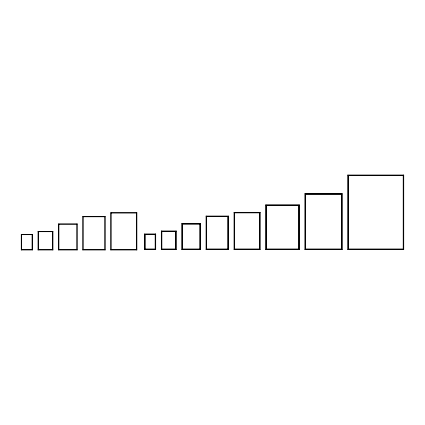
<?xml version="1.0" encoding="UTF-8"?>
<svg xmlns="http://www.w3.org/2000/svg" width="425" height="425" viewBox="0 0 425 425"><rect width="100%" height="100%" fill="white"/><g stroke="black" fill="none" stroke-linecap="round" stroke-linejoin="round"><path stroke-width="0.64" d="M32.438 249.985L32.066 249.613L32.066 234.69L32.438 234.318L21.25 234.318L21.25 249.985L32.438 249.985L32.438 234.318M21.25 249.985L21.622 249.613L21.622 234.69L21.25 234.318M52.955 249.985L52.583 249.613L52.583 231.71L52.955 231.338L38.032 231.338L38.032 249.985L52.955 249.985L52.955 231.338M38.032 249.985L38.409 249.613L38.409 231.71L38.032 231.338M77.196 249.985L76.824 249.613L76.824 224.251L77.196 223.874L58.549 223.874L58.549 249.985L77.196 249.985L77.196 223.874M58.549 249.985L58.921 249.613L58.921 224.251L58.549 223.874M105.172 249.985L104.8 249.613L104.8 216.787L105.172 216.415L82.795 216.415L82.795 249.985L105.172 249.985L105.172 216.415M82.795 249.985L83.167 249.613L83.167 216.787L82.795 216.415M136.877 249.985L136.505 249.613L136.505 213.058L136.877 212.686L110.766 212.686L110.766 249.985L136.877 249.985L136.877 212.686M110.766 249.985L111.137 249.613L111.137 213.058L110.766 212.686M155.715 249.613L155.337 249.241L155.337 234.318L155.715 233.947L144.521 233.947L144.521 249.613L155.715 249.613L155.715 233.947M144.521 249.613L144.893 249.241L144.893 234.318L144.521 233.947M176.226 249.613L175.854 249.241L175.854 231.338L176.226 230.961L161.309 230.961L161.309 249.613L176.226 249.613L176.226 230.961M161.309 249.613L161.681 249.241L161.681 231.338L161.309 230.961M200.472 249.613L200.101 249.241L200.101 223.874L200.472 223.502L181.82 223.502L181.82 249.613L200.472 249.613L200.472 223.502M181.82 249.613L182.192 249.241L182.192 223.874L181.82 223.502M228.443 249.613L228.071 249.241L228.071 216.415L228.443 216.043L206.067 216.043L206.067 249.613L228.443 249.613L228.443 216.043M206.067 249.613L206.438 249.241L206.438 216.415L206.067 216.043M260.148 249.613L259.776 249.241L259.776 212.686L260.148 212.314L234.042 212.314L234.042 249.613L260.148 249.613L260.148 212.314M234.042 249.613L234.414 249.241L234.414 212.686L234.042 212.314M299.312 249.613L298.94 249.241L298.94 205.227L299.312 204.855L265.742 204.855L265.742 249.613L299.312 249.613L299.312 204.855M265.742 249.613L266.119 249.241L266.119 205.227L265.742 204.855M342.205 249.613L341.833 249.241L341.833 194.039L342.205 193.662L304.906 193.662L304.906 249.613L342.205 249.613L342.205 193.662M304.906 249.613L305.283 249.241L305.283 194.039L304.906 193.662M403.75 249.613L403.378 249.241L403.378 175.387L403.75 175.015L347.804 175.015L347.804 249.613L403.75 249.613L403.75 175.015M347.804 249.613L348.176 249.241L348.176 175.387L347.804 175.015M348.176 175.387L403.378 175.387M305.283 194.039L341.833 194.039M266.119 205.227L298.94 205.227M234.414 212.686L259.776 212.686M111.137 213.058L136.505 213.058M206.438 216.415L228.071 216.415M83.167 216.787L104.8 216.787M182.192 223.874L200.101 223.874M58.921 224.251L76.824 224.251M161.681 231.338L175.854 231.338M38.409 231.71L52.583 231.71M144.893 234.318L155.337 234.318M21.622 234.69L32.066 234.69M144.893 249.241L155.337 249.241M161.681 249.241L175.854 249.241M182.192 249.241L200.101 249.241M206.438 249.241L228.071 249.241M234.414 249.241L259.776 249.241M266.119 249.241L298.94 249.241M305.283 249.241L341.833 249.241M348.176 249.241L403.378 249.241M21.622 249.613L32.066 249.613M38.409 249.613L52.583 249.613M58.921 249.613L76.824 249.613M83.167 249.613L104.8 249.613M111.137 249.613L136.505 249.613M403.192 175.573L348.362 175.573L348.362 249.055L403.192 249.055L403.192 175.573M341.647 194.225L305.469 194.225L305.469 249.055L341.647 249.055L341.647 194.225M298.754 205.413L266.305 205.413L266.305 249.055L298.754 249.055L298.754 205.413M259.59 212.872L234.6 212.872L234.6 249.055L259.59 249.055L259.59 212.872M227.885 216.601L206.624 216.601L206.624 249.055L227.885 249.055L227.885 216.601M199.909 224.065L182.383 224.065L182.383 249.055L199.909 249.055L199.909 224.065M175.668 231.524L161.867 231.524L161.867 249.055L175.668 249.055L175.668 231.524M155.152 234.504L145.084 234.504L145.084 249.055L155.152 249.055L155.152 234.504"/></g></svg>
